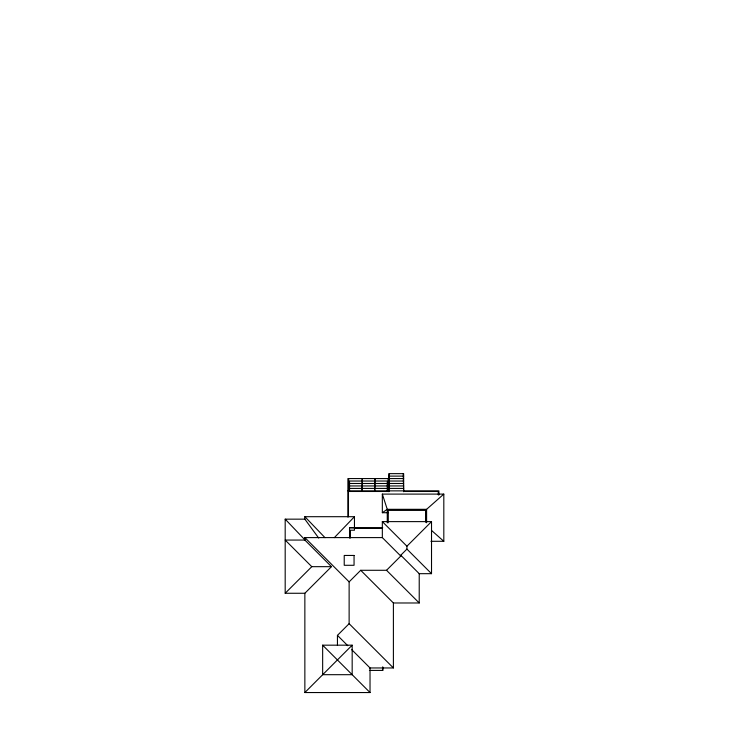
<?xml version="1.0" encoding="UTF-8"?>
<svg xmlns="http://www.w3.org/2000/svg" width="729" height="729" viewBox="0 0 729 729"><rect width="100%" height="100%" fill="white"/><g stroke="black" fill="none" stroke-linecap="round" stroke-linejoin="round"><path stroke-width="1.09" d="M334.31 537.674L354.458 516.697L304.859 516.697L304.859 519.157L318.664 538.029M304.859 593.269L285.185 593.269L311.784 566.67L331.467 566.67L304.859 593.269L304.859 692.55L370.031 692.55L370.031 667.955L351.752 649.676M369.421 667.955L393.396 667.955L349.127 623.687L349.127 581.87L360.709 570.288L386.534 570.288L419.221 602.983L393.396 602.983L360.709 570.288M406.928 549.083L400.777 555.225L419.221 573.677L431.522 573.677L406.928 549.083L406.928 546.212L431.522 521.618L382.333 521.618L382.333 537.601L400.777 556.045L386.534 570.288M337.445 645.429L337.445 635.369L349.127 623.687M304.859 692.55L352.171 645.174L322.655 645.174L322.655 674.689L352.171 674.689L352.171 645.174M443.815 494.098L382.333 494.098L382.333 512.706L387.254 509.316L426.602 509.316L443.815 494.098L443.815 541.292L430.903 541.292M388.894 476.11L403.647 476.11M403.647 478.57L347.897 478.57L347.897 517.071M388.894 481.031L403.647 481.031M349.537 483.491L387.254 483.491M388.894 483.491L403.647 483.491M349.537 485.951L387.254 485.951M388.894 485.951L403.647 485.951M349.537 488.412L387.254 488.412M388.894 488.412L403.647 488.412M347.897 490.872L438.904 490.872L438.904 494.973M348.717 491.483L388.894 491.483M403.647 491.483L438.284 491.483L438.284 494.854M382.333 512.706L388.074 512.724M285.185 593.269L285.185 519.157L304.859 519.157M349.537 538.048L349.537 527.714L382.725 527.76M354.868 528.379L381.923 528.379M331.467 566.67L304.859 540.061L304.859 537.601L382.333 537.601M304.859 540.061L285.185 540.061L311.784 566.67M369.421 670.416L382.944 670.416L382.944 667.081M349.537 527.714L354.458 527.76M431.522 530.42L443.815 541.292M382.333 521.618L406.928 546.212M304.859 537.601L349.127 581.87M337.445 635.369L347.779 645.703M322.655 645.174L370.031 692.55M304.859 516.697L325.006 537.674M285.185 519.157L305.169 540.134M382.333 494.098L387.254 509.316L387.254 522.811M431.522 521.618L431.522 573.677M426.602 509.316L426.602 522.775M426.192 522.055L426.192 509.726L387.664 509.726L387.664 522.055M425.782 522.164L425.782 510.136L388.074 510.136L388.074 522.811M419.221 573.677L419.221 602.983M403.237 473.65L403.647 491.692L403.647 473.65L388.894 473.65L388.894 491.692L389.304 473.65M400.777 555.225L400.777 556.045M393.396 602.983L393.396 667.955M388.074 479.39L388.074 490.462M387.254 490.872L387.254 481.031L349.537 481.031L349.537 490.872M382.534 667.081L382.534 670.416M374.952 490.754L374.952 478.98L374.542 490.754M362.249 490.754L362.249 478.98L361.839 490.754M354.458 516.697L354.458 530.22L350.357 530.22L350.357 538.048M348.717 479.39L348.717 490.462M348.471 491.692L348.471 516.724M354.057 555.452L344.225 555.452L344.225 565.294L354.057 565.294L354.057 555.452"/></g></svg>
